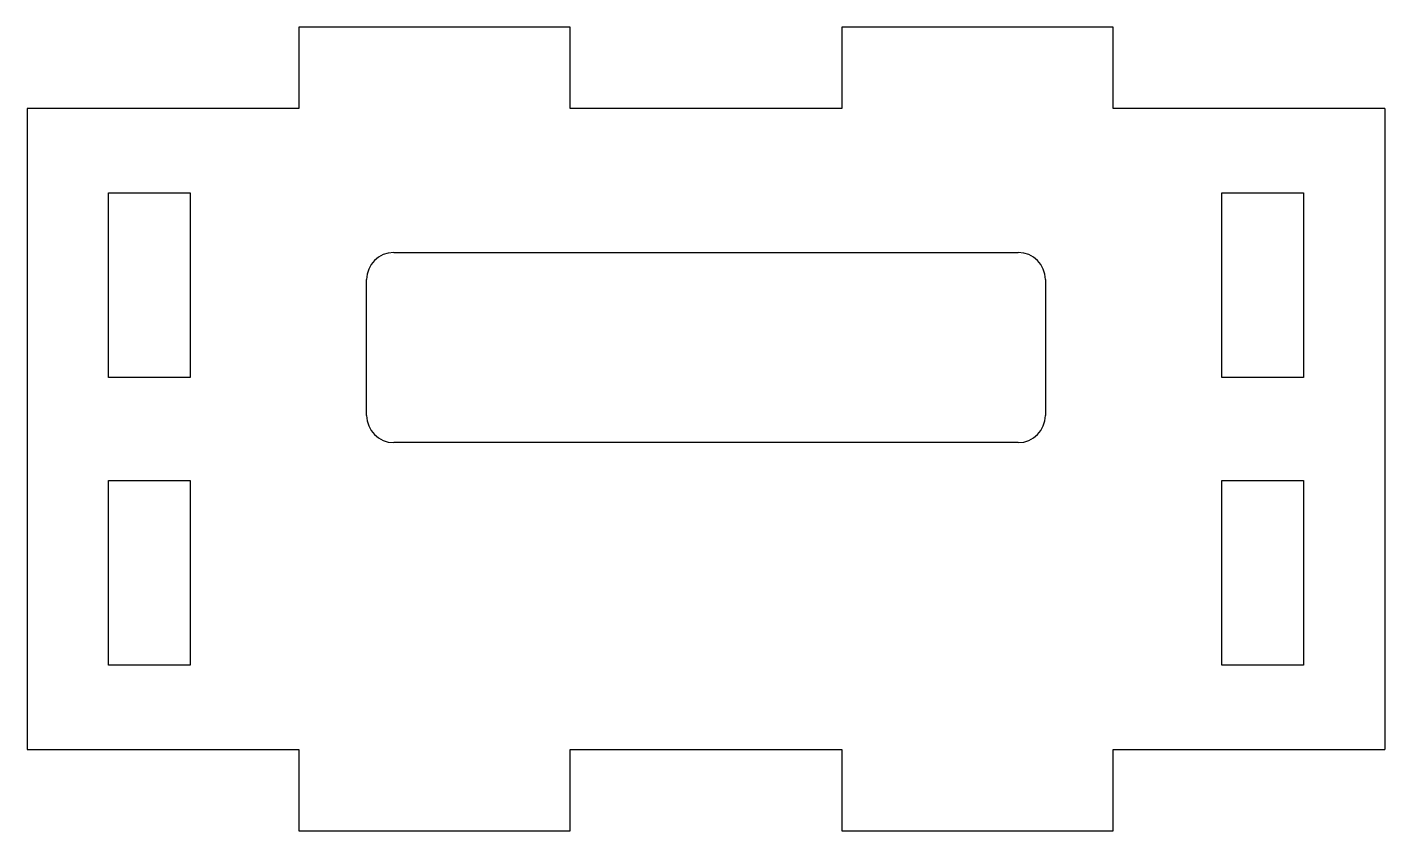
# Model space of a CAD drawing. Extents: x 0 to 50, y 33 to 62.6.
import ezdxf

# ---------------------------------------------------------------- set-up
doc = ezdxf.new("R2010")
doc.units = 0
doc.layers.get('0').update_dxf_attribs({"linetype": 'continuous'})

# ---------------------------------------------------------------- blocks, each defined once
blk = doc.blocks.new('FILLET005')
at = {"color": 0}
for p, q in [((20, 62.6), (10, 62.6)), ((10, 62.6), (10, 59.6)), ((20, 59.6), (20, 62.6)), ((40, 62.6), (30, 62.6)), ((30, 62.6), (30, 59.6)), ((40, 59.6), (40, 62.6)), ((10, 59.6), (0, 59.6)), ((0, 59.6), (0, 36)), ((30, 59.6), (20, 59.6)), ((50, 59.6), (40, 59.6)), ((50, 59.6), (50, 36)), ((3, 56.5), (6, 56.5)), ((3, 49.7), (3, 56.5)), ((6, 56.5), (6, 49.7)), ((44, 56.5), (47, 56.5)), ((44, 49.7), (44, 56.5)), ((47, 56.5), (47, 49.7)), ((13.5, 54.3), (36.5, 54.3)), ((12.5, 48.3), (12.5, 53.3)), ((37.5, 53.3), (37.5, 48.3)), ((6, 49.7), (3, 49.7)), ((47, 49.7), (44, 49.7)), ((36.5, 47.3), (13.5, 47.3)), ((3, 45.9), (6, 45.9)), ((3, 39.1), (3, 45.9)), ((6, 45.9), (6, 39.1)), ((44, 45.9), (47, 45.9)), ((44, 39.1), (44, 45.9)), ((47, 45.9), (47, 39.1)), ((6, 39.1), (3, 39.1)), ((47, 39.1), (44, 39.1)), ((0, 36), (10, 36)), ((10, 36), (10, 33)), ((20, 33), (20, 36)), ((20, 36), (30, 36)), ((30, 36), (30, 33)), ((40, 33), (40, 36)), ((40, 36), (50, 36)), ((10, 33), (20, 33)), ((30, 33), (40, 33))]:
    blk.add_line(p, q, dxfattribs=at)
for centre, start, end in [((13.5, 53.3), 90, -180), ((36.5, 53.3), 0, 90), ((13.5, 48.3), -180, -90), ((36.5, 48.3), -90, 0)]:
    blk.add_arc(centre, 1, start, end, dxfattribs=at)

msp = doc.modelspace()

# ---------------------------------------------------------------- block references
at = {"color": 0}
msp.add_blockref('FILLET005', (0, 0), dxfattribs=at)

doc.saveas('drawing.dxf')
